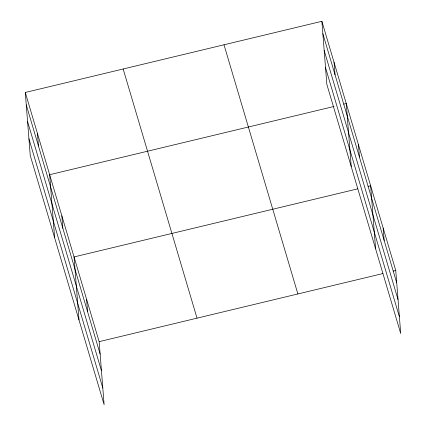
<?xml version="1.0" encoding="UTF-8"?>
<svg xmlns="http://www.w3.org/2000/svg" width="426" height="426" viewBox="0 0 426 426"><rect width="100%" height="100%" fill="white"/><g stroke="black" fill="none" stroke-linecap="round" stroke-linejoin="round"><path stroke-width="0.64" d="M25.288 92.479L99.157 341.647L104.12 404.7L30.251 155.533L25.288 92.479L321.88 21.3L395.749 270.467L400.712 333.521L326.843 84.353L321.88 21.3M334.021 106.463L49.666 174.703L54.629 237.756M343.681 104.141L346.258 103.523L351.221 166.577M357.755 188.84L74.044 256.931L79.002 319.985M368.059 186.37L370.636 185.752L375.594 248.805M99.157 341.647L382.868 273.556M393.171 271.085L395.749 270.467M322.86 33.707L396.723 282.875M324.175 50.422L398.038 299.59M325.528 67.638L399.396 316.806M224.007 44.789L297.875 293.956M123.167 68.991L197.03 318.158M26.268 104.887L100.131 354.054M27.583 121.602L101.447 370.769M28.936 138.823L102.804 387.985M383.192 228.107L384.167 240.52M358.447 144.638L359.422 157.045M334.069 62.414L335.044 74.822M86.6 299.286L87.575 311.699M61.855 215.817L62.83 228.224M37.477 133.594L38.452 146.001"/></g></svg>
